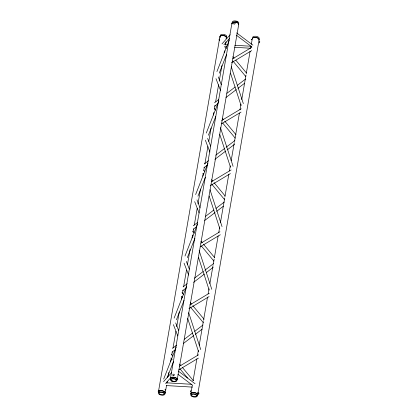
<?xml version="1.0" encoding="UTF-8"?>
<svg xmlns="http://www.w3.org/2000/svg" width="418" height="418" viewBox="0 0 418 418"><rect width="100%" height="100%" fill="white"/><g stroke="black" fill="none" stroke-linecap="round" stroke-linejoin="round"><path stroke-width="0.63" d="M226.478 38.252C225.819 39.287 225.986 36.789 226.478 38.252A3.454 1.667 9.8 0 0 223.259 35.514A3.454 1.667 9.8 0 0 220.187 37.463M158.443 391.718L219.925 36.57M165.225 392.993L166.563 385.271M166.897 383.343L167.231 381.415M168.12 376.263L168.788 372.407M170.68 361.465L171.239 358.252M171.798 355.034L172.352 351.815M173.021 347.954L175.915 331.228M176.699 326.724L179.259 311.927M181.485 299.058L181.929 296.487M182.488 293.269L183.047 290.05M183.601 286.837L186.496 270.106M187.499 264.317L190.065 249.52M192.066 237.936L192.515 235.365M193.069 232.147L193.628 228.928M194.297 225.072L197.191 208.342M197.97 203.838L200.53 189.04M202.761 176.171L203.205 173.601M203.765 170.382L204.318 167.163M204.877 163.95L207.882 146.577M208.775 141.43L211.116 127.918M213.342 115.054L213.786 112.479M214.345 109.26L215.014 105.399M215.683 101.543L218.577 84.812M219.246 80.951L221.916 65.511M224.147 52.642L224.482 50.714M225.48 44.925L226.039 41.706M170.466 378.264L231.948 23.115M177.248 379.539L238.73 24.39M190.848 393.61L192.186 385.887M193.079 380.741L196.868 358.863M197.421 355.65L198.315 350.503M199.203 345.352L203.326 321.546M203.55 320.261L207.558 297.099M208.117 293.885L209.005 288.739M209.899 283.587L213.018 265.576M213.237 264.286L214.131 259.139M214.35 257.854L218.139 235.977M218.698 232.763L219.701 226.974M220.479 222.47L224.712 198.017M224.931 196.732L228.834 174.212M229.388 170.999L230.281 165.852M231.17 160.705L234.289 142.69M234.514 141.404L239.415 113.095M239.969 109.877L240.972 104.087M241.75 99.583L245.983 75.136M246.207 73.845L250.105 51.33M250.664 48.112L250.999 46.184M251.333 44.251L252.331 38.461M197.63 394.885L259.113 39.736M216.926 71.556L229.283 40.071M219.262 73.171L226.624 54.397M206.283 133.049L218.875 100.957M208.378 135.27L215.74 116.502M195.634 194.548L207.992 163.062M197.97 196.157L205.332 177.389M184.991 256.041L197.578 223.949M187.321 257.655L194.924 238.281M174.107 318.14L186.7 286.048M176.438 319.754L184.04 300.38M163.699 379.032L176.286 346.94M167.216 377.616L173.632 361.267M259.353 41.946C260.074 40.384 259.74 43.336 259.155 42.861M198.654 393.181C199.308 392.565 198.675 394.937 198.294 394.435M222 43.89L230.156 34.762M223.891 44.81L229.472 38.56M163.569 381.613L171.725 372.485M165.565 383.525L170.283 378.238M214.528 102.781L218.661 99.62M226.932 93.298L235.198 86.97M237.267 85.392L245.538 79.065M214.643 106.167L217.747 103.795M226.018 97.472L236.353 89.567M237.905 88.381L244.624 83.239M204.397 163.882L208.53 160.721M215.766 155.188L224.555 148.468M226.107 147.282L234.89 140.563M204 167.665L207.103 165.293M214.852 159.362L225.71 151.06M227.256 149.874L234.493 144.341M193.236 225.772L197.369 222.611M205.64 216.289L213.906 209.961M215.975 208.383L224.247 202.056M193.351 229.158L196.455 226.786M204.726 220.464L215.061 212.558M216.613 211.372L223.332 206.231M183.105 286.873L187.238 283.712M194.474 278.179L203.263 271.46M204.815 270.274L213.598 263.554M182.708 290.656L186.323 287.887M193.56 282.354L204.418 274.051M206.482 272.468L213.201 267.332M172.456 348.372L176.595 345.205M184.348 339.275L192.614 332.953M194.684 331.37L202.955 325.047M172.059 352.149L175.163 349.777M183.434 343.455L193.769 335.55M195.321 334.363L202.04 329.222M232.857 58.666L251.861 47.281M231.546 62.669L251.667 50.615M221.655 120.494L241.217 108.779M221.462 123.827L241.024 112.108M211.565 181.658L231.128 169.938M210.254 185.66L230.375 173.606M200.922 243.151L219.925 231.765M200.17 246.819L220.291 234.764M189.715 304.983L209.277 293.264M188.962 308.651L209.084 296.597M179.63 366.142L198.634 354.757M178.878 369.81L198.44 358.09M225.171 44.731L227.763 44.883M234.895 45.296L251.098 46.241M225.056 46.748L227 46.863M234.78 47.318L250.335 48.222M166.599 382.82L191.872 384.299M166.442 385.579L192.369 387.094M197.641 392.664L198.874 392.998M236.593 32.87L252.9 45.144M236.29 35.159L251.584 46.67M178.24 371.053L195.06 383.714M177.964 374.282L192.745 385.406M224.576 46.649L226.242 48.66M232.91 56.691L234.164 58.201M235.83 60.208L246.244 72.763M232.92 61.018L245.836 76.588M214.35 108.649L215.599 110.153M222.266 118.189L223.515 119.694M224.764 121.204L236.018 134.758M222.689 123.017L235.188 138.081M203.702 170.142L204.951 171.652M211.618 179.683L212.872 181.193M214.12 182.697L224.952 195.755M202.876 173.465L203.707 174.468M212.041 184.51L224.544 199.574M192.641 231.138L194.307 233.145M200.974 241.181L202.223 242.686M203.472 244.19L214.727 257.749M192.228 234.958L193.064 235.966M201.398 246.009L213.896 261.072M181.992 292.631L183.659 294.638M190.326 302.674L191.58 304.179M192.829 305.689L204.078 319.248M181.584 296.456L182.415 297.459M190.749 307.502L203.252 322.565M171.349 354.124L173.015 356.136M179.683 364.172L180.931 365.677M182.598 367.683L193.435 380.741M170.936 357.949L172.185 359.459M180.106 369L187.604 378.034M218.269 76.917L221.268 84.671M215.986 78.657L220.605 90.586M207.621 138.415L210.625 146.169M205.337 140.15L209.956 152.079M196.977 199.909L199.976 207.662M194.694 201.648L199.083 212.976M186.329 261.407L189.333 269.155M184.045 263.141L188.664 275.07M175.685 322.9L178.685 330.654M173.402 324.64L177.791 335.967M231.285 66.734L243.333 103.607M230.475 73.087L241.123 105.66M220.438 127.615L233.092 166.333M219.831 134.586L230.475 167.158M209.993 189.725L222.042 226.598M209.183 196.079L219.831 228.651M199.146 250.607L211.795 289.324M198.54 257.577L209.183 290.149M188.701 312.716L200.75 349.589M187.692 318.459L198.54 351.642M170.722 379.157A3.454 1.667 9.8 0 1 174.243 377.276A3.454 1.667 9.8 0 1 176.595 380.265M232.204 24.014A3.454 1.667 9.8 0 1 235.277 22.06A3.454 1.667 9.8 0 1 238.511 24.793M176.903 379.894A3.313 1.599 9.8 0 1 176.485 380.208M170.852 379.147A3.313 1.599 9.8 0 1 173.371 377.24A3.313 1.599 9.8 0 1 177.107 379.513M158.594 392.168A3.313 1.599 9.8 0 1 162.205 390.799A3.313 1.599 9.8 0 1 164.88 393.348M158.704 392.612A3.454 1.667 9.8 0 1 161.776 390.663A3.454 1.667 9.8 0 1 165.011 393.39M191.235 394.493A3.313 1.599 9.8 0 1 194.187 392.622A3.313 1.599 9.8 0 1 197.291 395.24M191.11 394.503A3.454 1.667 9.8 0 1 194.631 392.622A3.454 1.667 9.8 0 1 196.982 395.611M235.82 21.396A2.477 1.197 9.8 0 1 236.442 21.558M237.001 21.783A2.477 1.197 9.8 0 1 237.461 22.065M252.676 37.296A3.313 1.599 9.8 0 1 256.725 36.444A3.313 1.599 9.8 0 1 258.977 38.9M220.516 36.261A3.313 1.599 9.8 0 1 223.896 34.459A3.313 1.599 9.8 0 1 226.154 37.322M232.539 22.807A3.313 1.599 9.8 0 1 235.486 20.937A3.313 1.599 9.8 0 1 238.589 23.56M238.579 23.941A3.313 1.599 9.8 0 1 238.385 24.751M232.1 23.565A3.313 1.599 9.8 0 1 234.435 22.081A3.313 1.599 9.8 0 1 238.344 23.507M252.347 38.9A3.454 1.667 9.8 0 1 256.114 37.479A3.454 1.667 9.8 0 1 258.899 40.138M252.482 38.911A3.313 1.599 9.8 0 1 255.67 37.474A3.313 1.599 9.8 0 1 258.977 39.71M220.077 37.019A3.313 1.599 9.8 0 1 223.687 35.65A3.313 1.599 9.8 0 1 226.363 38.2M158.6 392.173A0.831 0.496 75.4 0 1 158.26 390.903A0.831 0.496 75.4 0 1 159.086 391.029M219.602 40.677A0.831 0.496 75.4 0 1 219.063 39.6A0.831 0.496 75.4 0 1 219.711 39.172M165.094 389.539C165.335 391.091 165.951 388.855 165.094 389.539M190.592 391.384L190.869 390.82L190.592 391.384M251.453 39.809L251.735 39.25L251.453 39.809M172.185 380.871A2.482 1.197 9.8 0 0 176.088 380.552A2.482 1.197 9.8 0 0 172.671 378.854A2.482 1.197 9.8 0 0 172.185 380.871M171.699 381.132A3.313 1.599 9.8 0 0 176.903 380.704A3.313 1.599 9.8 0 0 172.341 378.436A3.313 1.599 9.8 0 0 171.699 381.132M173.188 375.573A0.831 0.705 -16.2 0 0 174.332 374.758A0.831 0.705 -16.2 0 0 173.036 374.356A0.831 0.705 -16.2 0 0 173.188 375.573M159.676 394.587A3.313 1.599 9.8 0 0 164.88 394.158A3.313 1.599 9.8 0 0 160.324 391.891A3.313 1.599 9.8 0 0 159.676 394.587M160.167 394.326A2.482 1.197 9.8 0 0 164.065 394.007A2.482 1.197 9.8 0 0 160.648 392.303A2.482 1.197 9.8 0 0 160.167 394.326M192.573 396.217A2.482 1.197 9.8 0 0 196.476 395.898A2.482 1.197 9.8 0 0 193.059 394.195A2.482 1.197 9.8 0 0 192.573 396.217M192.087 396.478A3.313 1.599 9.8 0 0 197.291 396.05A3.313 1.599 9.8 0 0 192.729 393.782A3.313 1.599 9.8 0 0 192.087 396.478M234.054 24.004A0.831 0.705 -16.2 0 0 235.198 23.183A0.831 0.705 -16.2 0 0 233.897 22.786A0.831 0.705 -16.2 0 0 234.054 24.004"/></g></svg>
